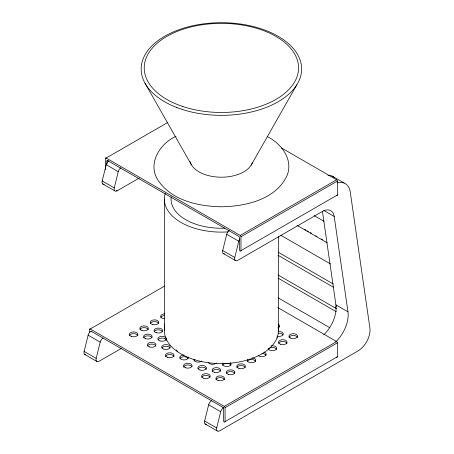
<?xml version="1.0" encoding="UTF-8"?>
<svg xmlns="http://www.w3.org/2000/svg" width="454" height="454" viewBox="0 0 454 454"><rect width="100%" height="100%" fill="white"/><g stroke="black" fill="none" stroke-linecap="round" stroke-linejoin="round"><path stroke-width="0.68" d="M104.182 184.239A4.262 2.457 -60 0 1 102.195 180.953L106.213 164.723A4.262 2.457 -60 0 1 108.625 160.988M139.196 178.087L117.104 190.845A4.262 2.457 -60 0 1 114.249 187.911L118.267 171.68A4.262 2.457 -60 0 1 120.9 167.787M85.602 354.761A4.262 2.457 -60 0 1 84.121 351.424L88.138 335.188A4.262 2.457 -60 0 1 90.993 331.159L223.561 407.698A4.262 2.457 -60 0 0 220.701 411.727L216.683 427.963A4.262 2.457 -60 0 0 219.543 430.891L357.985 350.959A17.042 9.84 -60 0 0 369.897 328.055L350.284 192.201A25.566 14.761 -60 0 0 336.97 182.86M121.127 348.553L99.029 361.31A4.262 2.457 -60 0 1 96.169 358.382L100.186 342.146A4.262 2.457 -60 0 1 103.047 338.116M224.526 253.848A4.262 2.457 -60 0 1 222.71 250.534L226.728 234.298A4.262 2.457 -60 0 1 229.361 230.405M335.812 341.817A25.566 14.761 -60 0 0 347.968 311.824L334.206 216.456A17.042 9.84 -60 0 0 322.295 211.536L237.618 260.42A4.262 2.457 -60 0 1 234.763 257.492L238.781 241.256A4.262 2.457 -60 0 1 239.877 238.9M206.621 424.286A4.262 2.457 -60 0 1 204.635 421.006L208.653 404.769A4.262 2.457 -60 0 1 211.507 400.74M251.153 165.148L296.837 84.779M335.171 307.943L336.539 305.582M105.39 169.597L105.39 158.469L167.611 122.546M106.9 164.456L106.9 161.074L108.103 160.381M105.39 158.469A1.067 0.613 60 0 1 106.145 158.032L240.217 235.439L336.63 179.773A1.067 0.613 60 0 1 337.384 181.078L337.384 194.993A1.067 0.613 60 0 1 336.63 195.43M106.9 161.074A1.067 0.613 60 0 1 107.655 160.642L238.713 236.307A1.067 0.613 60 0 1 239.468 237.612L239.468 249.785A1.067 0.613 60 0 0 240.217 251.09A1.067 0.613 60 0 0 240.972 250.659L240.972 236.744L337.384 181.078M89.489 332.901L89.489 329.422L164.507 286.111M240.972 250.659L337.384 194.993M89.489 329.422A1.067 0.613 60 0 1 90.238 328.985L224.31 406.392L336.63 341.544A1.067 0.613 60 0 1 337.384 342.849L337.384 356.765L225.065 421.613A1.067 0.613 60 0 1 224.31 422.05A1.067 0.613 60 0 1 223.561 420.745L223.561 408.566A1.067 0.613 60 0 0 222.806 407.261M225.065 421.613L225.065 407.698L337.384 342.849M176.033 136.308C160.557 143.169 147.783 162.39 157.146 178.831C170.261 200.265 197.916 206.394 221.387 206.774C245.79 206.36 276.225 199.595 287.229 175.142C293.341 159.365 281.088 143.316 267.349 136.626M332.141 176.09L344.189 183.053M281.531 147.964L336.63 179.773M323.657 210.372L334.206 216.456M314.185 215.627L324.048 221.319M304.765 229.423L305.99 230.133M307.216 230.842L308.442 231.551M310.281 232.613L311.506 233.316M315.797 235.796L317.023 236.5M321.307 238.98L322.533 239.684M297.086 225.434L327.169 242.805M280.867 235.308L330.557 263.995M278.126 252.163L333.276 284.005M278.069 255.296L333.276 287.166M106.213 164.723L118.267 171.68M226.728 234.298L238.781 241.256M322.459 211.604L335.915 304.867L347.968 311.824M278.126 275.011L336.391 308.646M278.069 278.137L336.34 311.784M102.195 180.953L114.249 187.911M222.71 250.534L234.763 257.492M116.355 190.408L117.104 190.845M102.61 183.853L114.663 190.811M223.124 253.428L235.178 260.386M278.183 297.886L329.661 327.606M277.859 307.613L336.63 341.544M88.138 335.188L100.186 342.146M208.653 404.769L220.701 411.727M84.121 351.424L96.169 358.382M204.635 421.006L216.683 427.963M84.535 354.319L96.583 361.276M205.049 423.9L217.097 430.857M144.991 83.178L191.248 164.518M278.421 236.653L278.421 330.677M164.354 199.187L164.354 330.677M278.098 327.152A57.034 32.926 0 0 1 221.387 363.603A57.034 32.926 0 0 1 164.683 327.152M228.158 231.881A57.034 32.926 0 0 1 165.262 193.342M224.639 228.18A50.326 29.056 0 0 1 171.237 196.786M252.316 162.816A31.655 18.274 0 0 1 220.258 177.196A31.655 18.274 0 0 1 190.056 161.533M240.217 235.439A1.067 0.613 60 0 1 240.972 236.744M335.915 304.867A25.566 14.761 -60 0 1 323.764 334.859M327.958 175.403A25.566 14.761 -60 0 1 334.456 177.52M91.044 331.738A1.067 0.613 60 0 1 91.748 331.596M224.31 406.392A1.067 0.613 60 0 1 225.065 407.698M337.384 356.765A1.067 0.613 60 0 1 336.425 357.048M129.566 335.375A4.262 2.457 0 0 1 133.839 333.662A4.262 2.457 0 0 1 137.795 335.614M140.002 329.349A4.262 2.457 0 0 1 144.276 327.635A4.262 2.457 0 0 1 148.231 329.587M150.325 323.566A4.262 2.457 0 0 1 154.496 321.608A4.262 2.457 0 0 1 158.667 323.566M160.761 317.539A4.262 2.457 0 0 1 164.496 315.598M164.496 318.748A4.262 2.457 0 0 1 160.671 316.302A4.262 2.457 0 0 1 164.496 313.856M143.708 337.821A4.262 2.457 0 0 1 147.663 335.869A4.262 2.457 0 0 1 151.942 337.577M154.144 331.795A4.262 2.457 0 0 1 158.1 329.842A4.262 2.457 0 0 1 162.379 331.551M164.518 326.528A4.262 2.457 0 0 1 164.496 326.273M164.586 325.036A4.262 2.457 0 0 1 164.586 324.031M147.533 346.05A4.262 2.457 0 0 1 151.698 344.098A4.262 2.457 0 0 1 155.87 346.05M158.077 339.785A4.262 2.457 0 0 1 162.572 338.082A4.262 2.457 0 0 1 166.374 340.279M161.896 348.014A4.262 2.457 0 0 1 165.96 346.3A4.262 2.457 0 0 1 170.017 348.014M165.54 356.736A4.262 2.457 0 0 1 169.779 354.534A4.262 2.457 0 0 1 174.018 356.736M177.798 351.254A4.262 2.457 0 0 1 176.152 349.972M179.977 358.45A4.262 2.457 0 0 1 184.25 356.742A4.262 2.457 0 0 1 188.206 358.694M188.206 356.952A4.262 2.457 0 0 1 184.619 359.897A4.262 2.457 0 0 1 179.784 357.627A4.262 2.457 0 0 1 184.035 355M183.615 367.173A4.262 2.457 0 0 1 187.417 364.982A4.262 2.457 0 0 1 191.917 366.684M194.051 361.151A4.262 2.457 0 0 1 195.021 359.829M201.803 361.061A4.262 2.457 0 0 1 196.616 361.923A4.262 2.457 0 0 1 194.119 359.159M198.052 368.886A4.262 2.457 0 0 1 202.546 367.19A4.262 2.457 0 0 1 206.349 369.38M208.636 362.632A4.262 2.457 0 0 1 208.823 362.417M216.274 363.064A4.262 2.457 0 0 1 211.91 364.301A4.262 2.457 0 0 1 208.38 362.371M278.183 325.717A4.262 2.457 0 0 1 279.409 327.203M278.183 323.974A4.262 2.457 0 0 1 278.183 327.453M201.763 377.365A4.262 2.457 0 0 1 205.713 375.407A4.262 2.457 0 0 1 209.992 377.121M212.2 371.338A4.262 2.457 0 0 1 216.149 369.386A4.262 2.457 0 0 1 220.428 371.094M222.636 365.311A4.262 2.457 0 0 1 226.807 363.353A4.262 2.457 0 0 1 230.978 365.311M230.314 362.684A4.262 2.457 0 0 1 227.216 366.526A4.262 2.457 0 0 1 222.897 363.098M277.298 337.946A4.262 2.457 0 0 1 276.923 337.838M278.115 333.281A4.262 2.457 0 0 1 283.052 334.939M278.115 331.539A4.262 2.457 0 0 1 283.205 334.314A4.262 2.457 0 0 1 276.923 336.096M215.951 379.816A4.262 2.457 0 0 1 220.19 377.614A4.262 2.457 0 0 1 224.429 379.816M226.569 373.301A4.262 2.457 0 0 1 230.626 371.588A4.262 2.457 0 0 1 234.684 373.301M236.892 367.519A4.262 2.457 0 0 1 241.063 365.561A4.262 2.457 0 0 1 245.234 367.519M247.328 361.492A4.262 2.457 0 0 1 251.499 359.534A4.262 2.457 0 0 1 255.67 361.492M252.373 357.848A4.262 2.457 0 0 1 255.636 360.839A4.262 2.457 0 0 1 250.347 362.621A4.262 2.457 0 0 1 247.441 359.511M261.935 353.507A4.262 2.457 0 0 1 265.999 355.221M264.007 352.077A4.262 2.457 0 0 1 264.796 356.049A4.262 2.457 0 0 1 258.025 355.204M268.462 348.967A4.262 2.457 0 0 1 272.803 347.497A4.262 2.457 0 0 1 276.543 349.438M271.083 345.857A4.262 2.457 0 0 1 276.475 347.537A4.262 2.457 0 0 1 273.387 350.596A4.262 2.457 0 0 1 268.201 348.706M278.642 343.411A4.262 2.457 0 0 1 282.808 341.459A4.262 2.457 0 0 1 286.979 343.411M289.011 337.64A4.262 2.457 0 0 1 293.244 335.432A4.262 2.457 0 0 1 297.484 337.64M176.419 107.382A80.233 46.325 0 0 0 301.416 72.328A80.233 46.325 0 0 0 186.333 27.354A80.233 46.325 0 0 0 176.419 107.382M182.803 106.497A77.163 44.549 0 0 0 298.55 67.918A77.163 44.549 0 0 0 182.803 29.334A77.163 44.549 0 0 0 182.803 106.497M131.495 336.51A4.262 2.457 0 0 0 137.885 334.382A4.262 2.457 0 0 0 131.495 332.249A4.262 2.457 0 0 0 131.495 336.51M141.932 330.484A4.262 2.457 0 0 0 148.322 328.356A4.262 2.457 0 0 0 141.932 326.222A4.262 2.457 0 0 0 141.932 330.484M152.368 324.457A4.262 2.457 0 0 0 158.758 322.329A4.262 2.457 0 0 0 152.368 320.201A4.262 2.457 0 0 0 152.368 324.457M145.751 338.718A4.262 2.457 0 0 0 152.141 336.584A4.262 2.457 0 0 0 145.751 334.456A4.262 2.457 0 0 0 145.751 338.718M156.187 332.691A4.262 2.457 0 0 0 162.577 330.557A4.262 2.457 0 0 0 156.187 328.429A4.262 2.457 0 0 0 156.187 332.691M149.57 346.947A4.262 2.457 0 0 0 155.96 344.819A4.262 2.457 0 0 0 149.57 342.685A4.262 2.457 0 0 0 149.57 346.947M160.007 340.92A4.262 2.457 0 0 0 166.397 338.792A4.262 2.457 0 0 0 160.007 336.658A4.262 2.457 0 0 0 160.007 340.92M163.826 349.154A4.262 2.457 0 0 0 170.216 347.021A4.262 2.457 0 0 0 163.826 344.892A4.262 2.457 0 0 0 163.826 349.154M167.645 357.383A4.262 2.457 0 0 0 174.041 355.255A4.262 2.457 0 0 0 167.645 353.121A4.262 2.457 0 0 0 167.645 357.383M185.726 367.819A4.262 2.457 0 0 0 192.116 365.691A4.262 2.457 0 0 0 185.726 363.558A4.262 2.457 0 0 0 185.726 367.819M199.981 370.027A4.262 2.457 0 0 0 206.371 367.893A4.262 2.457 0 0 0 199.981 365.765A4.262 2.457 0 0 0 199.981 370.027M203.801 378.256A4.262 2.457 0 0 0 210.191 376.128A4.262 2.457 0 0 0 203.801 373.994A4.262 2.457 0 0 0 203.801 378.256M214.237 372.229A4.262 2.457 0 0 0 220.627 370.101A4.262 2.457 0 0 0 214.237 367.973A4.262 2.457 0 0 0 214.237 372.229M218.056 380.463A4.262 2.457 0 0 0 224.452 378.33A4.262 2.457 0 0 0 218.056 376.201A4.262 2.457 0 0 0 218.056 380.463M228.498 374.436A4.262 2.457 0 0 0 234.888 372.308A4.262 2.457 0 0 0 228.498 370.175A4.262 2.457 0 0 0 228.498 374.436M238.935 368.41A4.262 2.457 0 0 0 245.325 366.282A4.262 2.457 0 0 0 238.935 364.148A4.262 2.457 0 0 0 238.935 368.41M280.68 344.308A4.262 2.457 0 0 0 287.07 342.18A4.262 2.457 0 0 0 280.68 340.046A4.262 2.457 0 0 0 280.68 344.308M290.747 338.145A4.262 2.457 0 0 0 297.484 336.408A4.262 2.457 0 0 0 291.508 333.906A4.262 2.457 0 0 0 290.747 338.145"/></g></svg>
